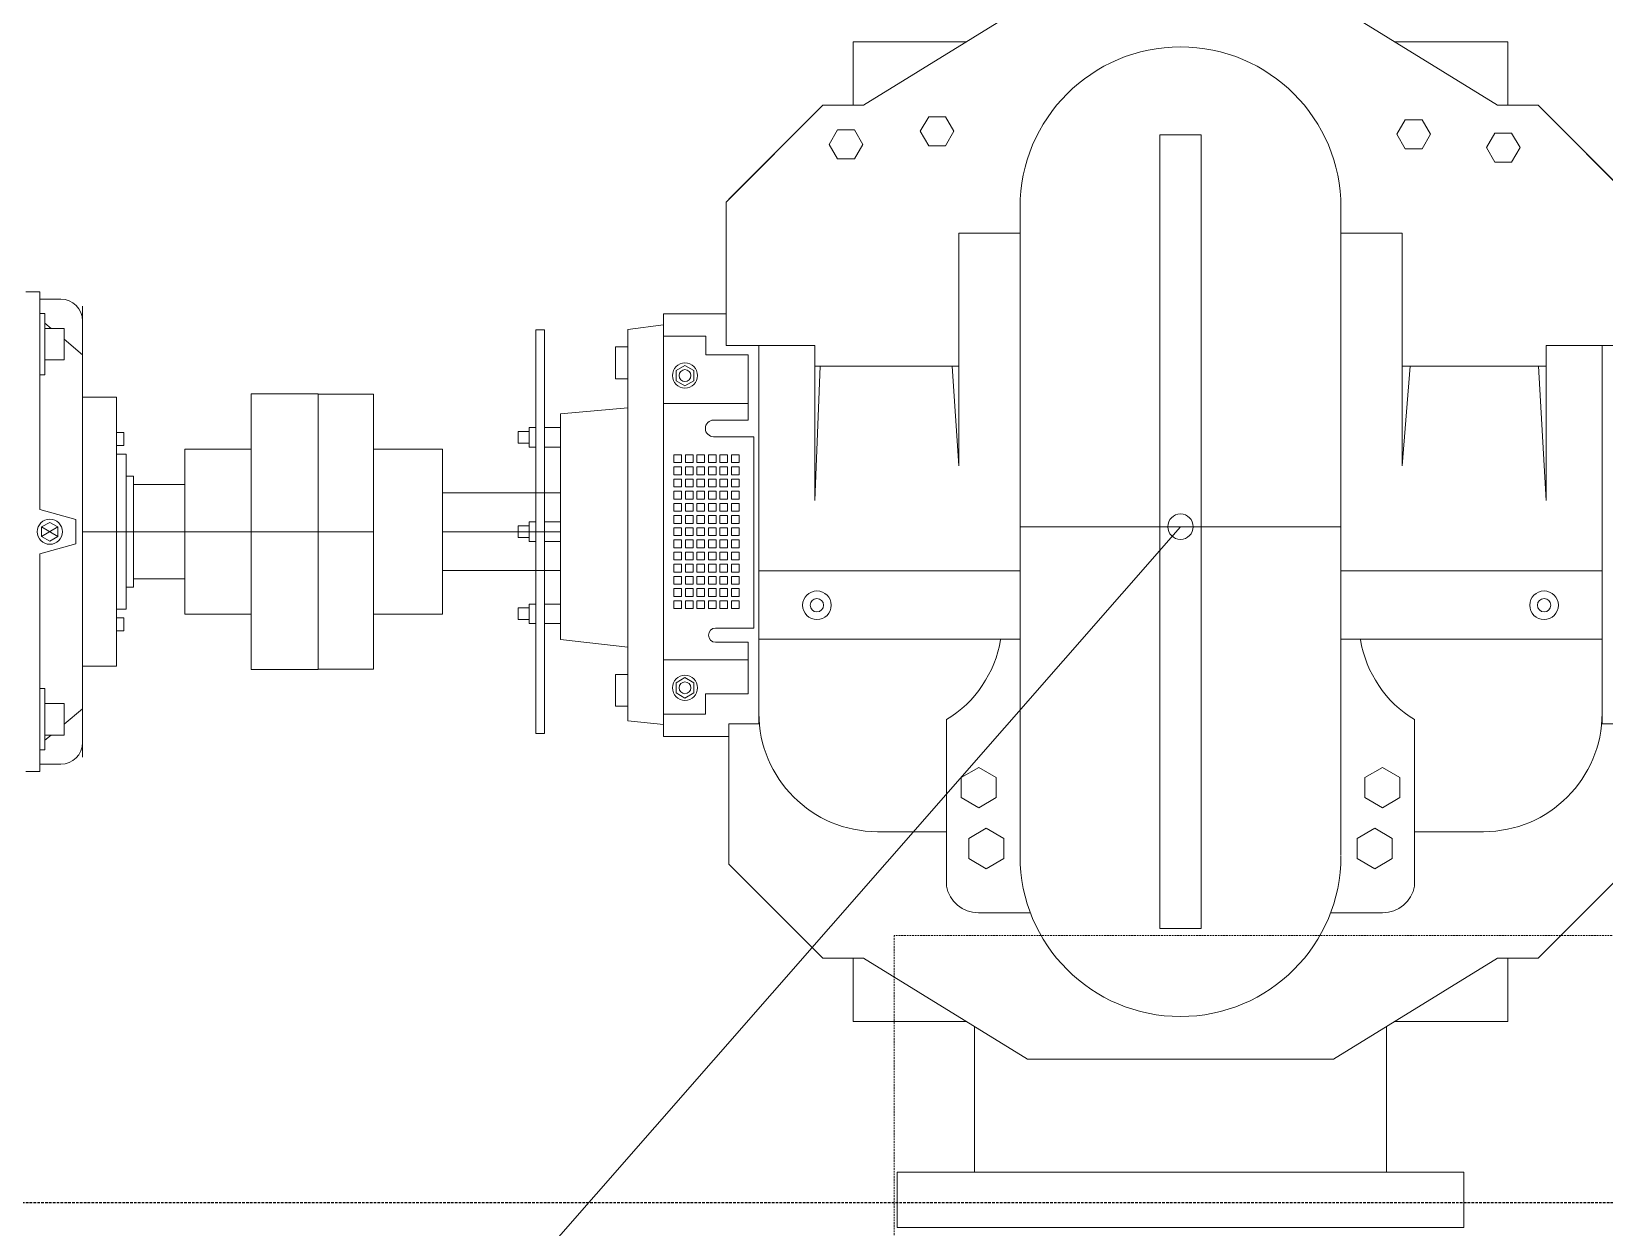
# Model space of a CAD drawing. Header units: inches. Extents: x 86328 to 235202, y 68629 to 184293.
# Drawn here: x 188622 to 190148, y 129127 to 130288 of the extents above; entities that cross this region are included whole.
import ezdxf

# ---------------------------------------------------------------- set-up
doc = ezdxf.new("R2010")
doc.units = ezdxf.units.IN
doc.header["$MEASUREMENT"] = 0
doc.linetypes.add('HIDDEN', pattern=[0.375, 0.25, -0.125])
doc.layers.add('DIM', color=251, linetype='Continuous', lineweight=0)
doc.layers.add('M-HVAC-EQPM-NEW', color=5, linetype='Continuous')

# ---------------------------------------------------------------- blocks, each defined once
blk = doc.blocks.new('SPS')
at = {"layer": 'DIM', "color": 5, "linetype": 'Continuous'}
for p, q in [((250128.9, 207291.1), (250288, 207389.2)), ((250744.1, 207291.1), (250585, 207389.2)), ((250118.8, 207291.1), (250118.8, 207352.5)), ((250118.8, 207352.5), (250228.5, 207352.5)), ((250118.8, 207291.1), (250118.8, 207352.5)), ((250118.8, 207352.5), (250228.5, 207352.5)), ((250754.2, 207352.5), (250644.5, 207352.5)), ((250754.2, 207352.5), (250644.5, 207352.5)), ((250754.2, 207291.1), (250754.2, 207352.5)), ((250754.2, 207291.1), (250754.2, 207352.5)), ((249995.6, 207197), (250089.6, 207291.1)), ((249998.4, 207199.9), (250089.6, 207291.1)), ((250089.6, 207291.1), (250128.9, 207291.1)), ((250089.6, 207291.1), (250118.8, 207291.1)), ((250089.6, 207291.1), (250118.8, 207291.1)), ((250783.4, 207291.1), (250744.1, 207291.1)), ((250783.4, 207291.1), (250754.2, 207291.1)), ((250783.4, 207291.1), (250754.2, 207291.1)), ((250874.6, 207199.9), (250783.4, 207291.1)), ((250877.4, 207197), (250783.4, 207291.1)), ((250202.1, 207277.1), (250193.9, 207263)), ((250218.4, 207277.1), (250202.1, 207277.1)), ((250226.5, 207263), (250218.4, 207277.1)), ((250664.5, 207280), (250656.3, 207265.9)), ((250680.8, 207280), (250664.5, 207280)), ((250688.9, 207265.9), (250680.8, 207280)), ((250115.3, 207264.1), (250107.1, 207250)), ((250131.6, 207264.1), (250115.3, 207264.1)), ((250139.7, 207250), (250131.6, 207264.1)), ((250193.9, 207263), (250202.1, 207248.9)), ((250218.4, 207248.9), (250226.5, 207263)), ((250456.4, 207262.3), (250416.6, 207262.3)), ((250416.6, 207262.3), (250416.6, 206882.3)), ((250456.4, 206882.3), (250456.4, 207262.3)), ((250656.3, 207265.9), (250664.5, 207251.8)), ((250680.8, 207251.8), (250688.9, 207265.9)), ((250752.9, 207267.2), (250744.7, 207253.1)), ((250769.2, 207267.2), (250752.9, 207267.2)), ((250777.3, 207253.1), (250769.2, 207267.2)), ((250107.1, 207250), (250115.3, 207235.9)), ((250131.6, 207235.9), (250139.7, 207250)), ((250202.1, 207248.9), (250218.4, 207248.9)), ((250664.5, 207251.8), (250680.8, 207251.8)), ((250744.7, 207253.1), (250752.9, 207239)), ((250752.9, 207239), (250769.2, 207239)), ((250769.2, 207239), (250777.3, 207253.1)), ((250115.3, 207235.9), (250131.6, 207235.9)), ((250877.4, 207058), (250877.4, 207197)), ((250280.8, 207191.5), (250280.8, 206882.3)), ((250592.2, 206882.3), (250592.2, 207192)), ((250221.3, 206941.2), (250221.3, 207167.1)), ((250221.3, 207167.1), (250280.8, 207167.1)), ((250651.7, 207167.1), (250592.2, 207167.1)), ((250651.7, 206941.2), (250651.7, 207167.1)), ((251522.8, 207103), (251543.1, 207103)), ((251556.7, 207110.1), (251543.1, 207110.1)), ((251543.1, 206898.8), (251543.1, 207110.1)), ((250938, 207088.8), (250877.4, 207088.8)), ((250938, 207067.2), (250938, 207088.8)), ((251501.7, 207096.2), (251501.7, 206672.9)), ((251543.1, 207089.1), (251538.1, 207089.1)), ((251538.1, 207089.1), (251538.1, 207029.6)), ((251543.1, 207029.6), (251543.1, 207089.1)), ((250938, 207078), (250972.5, 207073.6)), ((250972.5, 207073.6), (250972.5, 206997.6)), ((251053.5, 206681.5), (251053.5, 207073.4)), ((251053.5, 207073.4), (251061.9, 207073.4)), ((251061.9, 207073.4), (251061.9, 206681.5)), ((251501.7, 206658.7), (251501.7, 207081.9)), ((251538.1, 207074.7), (251519.6, 207074.7)), ((251519.6, 207074.7), (251519.6, 207044.1)), ((251538.1, 207079.7), (251532, 207074.7)), ((251538.1, 207044.1), (251538.1, 207074.7)), ((250027.5, 207058), (249995.6, 207058)), ((250027.5, 207058), (250081.9, 207058)), ((250027.5, 206691.1), (250027.5, 207058)), ((250081.9, 207058), (250081.9, 206907.7)), ((250845.5, 207058), (250791.1, 207058)), ((250791.1, 207058), (250791.1, 206907.7)), ((250845.5, 206691.1), (250845.5, 207058)), ((250845.5, 207058), (250877.4, 207058)), ((250938, 207067.2), (250896.9, 207067.2)), ((250896.9, 207067.2), (250896.9, 207048.9)), ((250938, 206701.9), (250938, 207067.2)), ((250972.5, 207056.6), (250984.7, 207056.6)), ((250972.5, 207025.8), (250972.5, 207056.6)), ((250984.7, 207056.6), (250984.7, 207025.8)), ((251519.6, 207064.2), (251501.7, 207049.1)), ((250896.9, 207048.9), (250855.9, 207048.9)), ((250855.9, 207048.9), (250855.9, 206985.6)), ((251519.6, 207044.1), (251538.1, 207044.1)), ((250081.9, 207037.9), (250221.3, 207037.9)), ((250081.9, 206907.7), (250089.3, 207037.9)), ((250221.3, 206941.2), (250213.8, 207037.9)), ((250791.1, 207037.9), (250651.7, 207037.9)), ((250651.7, 206941.2), (250657.9, 207037.9)), ((250791.1, 206907.7), (250786, 207037.9)), ((250908.6, 207033.9), (250917.2, 207038.8)), ((250908.6, 207023.9), (250908.6, 207033.9)), ((250917.2, 207038.8), (250925.8, 207033.9)), ((250925.8, 207033.9), (250925.8, 207023.9)), ((250984.7, 207025.8), (250972.5, 207025.8)), ((251538.1, 207029.6), (251543.1, 207029.6)), ((250917.2, 207019), (250908.6, 207023.9)), ((250925.8, 207023.9), (250917.2, 207019)), ((251219.3, 207010.7), (251273.1, 207010.7)), ((251219.3, 206877.4), (251219.3, 207010.7)), ((251338.2, 207011.3), (251273.1, 207011.3)), ((251273.1, 207011.3), (251273.1, 206877.4)), ((251273.1, 207010.7), (251273.1, 206877.4)), ((251338.2, 206877.4), (251338.2, 207011.3)), ((250855.9, 207001.8), (250938, 207001.8)), ((250972.5, 206765.5), (250972.5, 207000.1)), ((250972.5, 206997.6), (251038.1, 206991.7)), ((251501.7, 207007.8), (251468.8, 207007.8)), ((251468.8, 207007.8), (251468.8, 206877.4)), ((251501.7, 206877.4), (251501.7, 207007.8)), ((250855.9, 206985.6), (250889.4, 206985.6)), ((251038.1, 206991.7), (251038.1, 206772.9)), ((250889.4, 206969.5), (250850.3, 206969.5)), ((250850.3, 206969.5), (250850.3, 206783.9)), ((251038.1, 206959.5), (251038.1, 206978.4)), ((251038.1, 206978.4), (251053.5, 206978.4)), ((251053.5, 206978.4), (251053.5, 206959.5)), ((251061.9, 206959.5), (251061.9, 206978.4)), ((251061.9, 206978.4), (251068.3, 206978.4)), ((251068.3, 206978.4), (251068.3, 206959.5)), ((251078.9, 206974.6), (251068.3, 206974.6)), ((251068.3, 206974.6), (251068.3, 206963.3)), ((251078.9, 206963.3), (251078.9, 206974.6)), ((251468.8, 206973.6), (251461.5, 206973.6)), ((251461.5, 206973.6), (251461.5, 206961)), ((251468.8, 206961), (251468.8, 206973.6)), ((250864.8, 206944.4), (250864.8, 206952)), ((250864.8, 206952), (250872.2, 206952)), ((250872.2, 206952), (250872.2, 206944.4)), ((250875.9, 206944.4), (250875.9, 206952)), ((250875.9, 206952), (250883.3, 206952)), ((250883.3, 206952), (250883.3, 206944.4)), ((250887.1, 206944.4), (250887.1, 206952)), ((250887.1, 206952), (250894.5, 206952)), ((250894.5, 206952), (250894.5, 206944.4)), ((250898.2, 206944.4), (250898.2, 206952)), ((250898.2, 206952), (250905.6, 206952)), ((250905.6, 206952), (250905.6, 206944.4)), ((250909.4, 206944.4), (250909.4, 206952)), ((250909.4, 206952), (250916.8, 206952)), ((250916.8, 206952), (250916.8, 206944.4)), ((250920.5, 206944.4), (250920.5, 206952)), ((250920.5, 206952), (250927.9, 206952)), ((250927.9, 206952), (250927.9, 206944.4)), ((251053.5, 206959.5), (251038.1, 206959.5)), ((251068.3, 206959.5), (251061.9, 206959.5)), ((251068.3, 206963.3), (251078.9, 206963.3)), ((251152.3, 206957.4), (251219.3, 206957.4)), ((251152.3, 206797.4), (251152.3, 206957.4)), ((251219.3, 206957.4), (251219.3, 206797.4)), ((251338.2, 206877.4), (251338.2, 206957.4)), ((251338.2, 206957.4), (251402.4, 206957.4)), ((251402.4, 206957.4), (251402.4, 206877.4)), ((251459.3, 206877.4), (251459.3, 206952.5)), ((251459.3, 206952.5), (251468.8, 206952.5)), ((251461.5, 206961), (251468.8, 206961)), ((251468.8, 206952.5), (251468.8, 206877.4)), ((250872.2, 206944.4), (250864.8, 206944.4)), ((250864.8, 206932.6), (250864.8, 206940.2)), ((250864.8, 206940.2), (250872.2, 206940.2)), ((250872.2, 206940.2), (250872.2, 206932.6)), ((250883.3, 206944.4), (250875.9, 206944.4)), ((250875.9, 206932.6), (250875.9, 206940.2)), ((250875.9, 206940.2), (250883.3, 206940.2)), ((250883.3, 206940.2), (250883.3, 206932.6)), ((250894.5, 206944.4), (250887.1, 206944.4)), ((250887.1, 206932.6), (250887.1, 206940.2)), ((250887.1, 206940.2), (250894.5, 206940.2)), ((250894.5, 206940.2), (250894.5, 206932.6)), ((250905.6, 206944.4), (250898.2, 206944.4)), ((250898.2, 206932.6), (250898.2, 206940.2)), ((250898.2, 206940.2), (250905.6, 206940.2)), ((250905.6, 206940.2), (250905.6, 206932.6)), ((250916.8, 206944.4), (250909.4, 206944.4)), ((250909.4, 206932.6), (250909.4, 206940.2)), ((250909.4, 206940.2), (250916.8, 206940.2)), ((250916.8, 206940.2), (250916.8, 206932.6)), ((250927.9, 206944.4), (250920.5, 206944.4)), ((250920.5, 206932.6), (250920.5, 206940.2)), ((250920.5, 206940.2), (250927.9, 206940.2)), ((250927.9, 206940.2), (250927.9, 206932.6)), ((250872.2, 206932.6), (250864.8, 206932.6)), ((250864.8, 206920.8), (250864.8, 206928.4)), ((250864.8, 206928.4), (250872.2, 206928.4)), ((250872.2, 206920.8), (250864.8, 206920.8)), ((250872.2, 206928.4), (250872.2, 206920.8)), ((250883.3, 206932.6), (250875.9, 206932.6)), ((250875.9, 206920.8), (250875.9, 206928.4)), ((250875.9, 206928.4), (250883.3, 206928.4)), ((250883.3, 206920.8), (250875.9, 206920.8)), ((250883.3, 206928.4), (250883.3, 206920.8)), ((250894.5, 206932.6), (250887.1, 206932.6)), ((250887.1, 206920.8), (250887.1, 206928.4)), ((250887.1, 206928.4), (250894.5, 206928.4)), ((250894.5, 206920.8), (250887.1, 206920.8)), ((250894.5, 206928.4), (250894.5, 206920.8)), ((250905.6, 206932.6), (250898.2, 206932.6)), ((250898.2, 206920.8), (250898.2, 206928.4)), ((250898.2, 206928.4), (250905.6, 206928.4)), ((250905.6, 206920.8), (250898.2, 206920.8)), ((250905.6, 206928.4), (250905.6, 206920.8)), ((250916.8, 206932.6), (250909.4, 206932.6)), ((250909.4, 206920.8), (250909.4, 206928.4)), ((250909.4, 206928.4), (250916.8, 206928.4)), ((250916.8, 206920.8), (250909.4, 206920.8)), ((250916.8, 206928.4), (250916.8, 206920.8)), ((250927.9, 206932.6), (250920.5, 206932.6)), ((250920.5, 206920.8), (250920.5, 206928.4)), ((250920.5, 206928.4), (250927.9, 206928.4)), ((250927.9, 206920.8), (250920.5, 206920.8)), ((250927.9, 206928.4), (250927.9, 206920.8)), ((251402.4, 206877.4), (251402.4, 206923.1)), ((251402.4, 206923.1), (251452.3, 206923.1)), ((251452.3, 206877.4), (251452.3, 206931.2)), ((251452.3, 206931.2), (251459.3, 206931.2)), ((251452.3, 206923.1), (251452.3, 206877.4)), ((251459.3, 206931.2), (251459.3, 206877.4)), ((250864.8, 206909), (250864.8, 206916.6)), ((250864.8, 206916.6), (250872.2, 206916.6)), ((250872.2, 206909), (250864.8, 206909)), ((250864.8, 206897.2), (250864.8, 206904.8)), ((250864.8, 206904.8), (250872.2, 206904.8)), ((250872.2, 206916.6), (250872.2, 206909)), ((250872.2, 206904.8), (250872.2, 206897.2)), ((250875.9, 206909), (250875.9, 206916.6)), ((250875.9, 206916.6), (250883.3, 206916.6)), ((250883.3, 206909), (250875.9, 206909)), ((250875.9, 206897.2), (250875.9, 206904.8)), ((250875.9, 206904.8), (250883.3, 206904.8)), ((250883.3, 206916.6), (250883.3, 206909)), ((250883.3, 206904.8), (250883.3, 206897.2)), ((250887.1, 206909), (250887.1, 206916.6)), ((250887.1, 206916.6), (250894.5, 206916.6)), ((250894.5, 206909), (250887.1, 206909)), ((250887.1, 206897.2), (250887.1, 206904.8)), ((250887.1, 206904.8), (250894.5, 206904.8)), ((250894.5, 206916.6), (250894.5, 206909)), ((250894.5, 206904.8), (250894.5, 206897.2)), ((250898.2, 206909), (250898.2, 206916.6)), ((250898.2, 206916.6), (250905.6, 206916.6)), ((250905.6, 206909), (250898.2, 206909)), ((250898.2, 206897.2), (250898.2, 206904.8)), ((250898.2, 206904.8), (250905.6, 206904.8)), ((250905.6, 206916.6), (250905.6, 206909)), ((250905.6, 206904.8), (250905.6, 206897.2)), ((250909.4, 206909), (250909.4, 206916.6)), ((250909.4, 206916.6), (250916.8, 206916.6)), ((250916.8, 206909), (250909.4, 206909)), ((250909.4, 206897.2), (250909.4, 206904.8)), ((250909.4, 206904.8), (250916.8, 206904.8)), ((250916.8, 206916.6), (250916.8, 206909)), ((250916.8, 206904.8), (250916.8, 206897.2)), ((250920.5, 206909), (250920.5, 206916.6)), ((250920.5, 206916.6), (250927.9, 206916.6)), ((250927.9, 206909), (250920.5, 206909)), ((250920.5, 206897.2), (250920.5, 206904.8)), ((250920.5, 206904.8), (250927.9, 206904.8)), ((250927.9, 206916.6), (250927.9, 206909)), ((250927.9, 206904.8), (250927.9, 206897.2)), ((251038.1, 206915.1), (251152.3, 206915.1)), ((251038.1, 206877.4), (251038.1, 206915.1)), ((251152.3, 206915.1), (251152.3, 206877.4)), ((250872.2, 206897.2), (250864.8, 206897.2)), ((250864.8, 206885.4), (250864.8, 206893)), ((250864.8, 206893), (250872.2, 206893)), ((250872.2, 206893), (250872.2, 206885.4)), ((250883.3, 206897.2), (250875.9, 206897.2)), ((250875.9, 206885.4), (250875.9, 206893)), ((250875.9, 206893), (250883.3, 206893)), ((250883.3, 206893), (250883.3, 206885.4)), ((250894.5, 206897.2), (250887.1, 206897.2)), ((250887.1, 206885.4), (250887.1, 206893)), ((250887.1, 206893), (250894.5, 206893)), ((250894.5, 206893), (250894.5, 206885.4)), ((250905.6, 206897.2), (250898.2, 206897.2)), ((250898.2, 206885.4), (250898.2, 206893)), ((250898.2, 206893), (250905.6, 206893)), ((250905.6, 206893), (250905.6, 206885.4)), ((250916.8, 206897.2), (250909.4, 206897.2)), ((250909.4, 206885.4), (250909.4, 206893)), ((250909.4, 206893), (250916.8, 206893)), ((250916.8, 206893), (250916.8, 206885.4)), ((250927.9, 206897.2), (250920.5, 206897.2)), ((250920.5, 206885.4), (250920.5, 206893)), ((250920.5, 206893), (250927.9, 206893)), ((250927.9, 206893), (250927.9, 206885.4)), ((251543.1, 206898.8), (251508.1, 206889.1)), ((251508.1, 206889.1), (251508.1, 206877.4)), ((250280.8, 206882.3), (250592.2, 206882.3)), ((250280.8, 206563.4), (250280.8, 206882.3)), ((250280.8, 206882.3), (250592.2, 206882.3)), ((250416.6, 206882.3), (250456.4, 206882.3)), ((250416.6, 206492.6), (250416.6, 206882.3)), ((250416.6, 206882.3), (250456.4, 206882.3)), ((250436.5, 206882.2), (251167, 206048.2)), ((250456.4, 206882.3), (250456.4, 206492.6)), ((250592.2, 206882.3), (250592.2, 206562.8)), ((250872.2, 206885.4), (250864.8, 206885.4)), ((250864.8, 206873.6), (250864.8, 206881.2)), ((250864.8, 206881.2), (250872.2, 206881.2)), ((250872.2, 206873.6), (250864.8, 206873.6)), ((250872.2, 206881.2), (250872.2, 206873.6)), ((250883.3, 206885.4), (250875.9, 206885.4)), ((250875.9, 206873.6), (250875.9, 206881.2)), ((250875.9, 206881.2), (250883.3, 206881.2)), ((250883.3, 206873.6), (250875.9, 206873.6)), ((250883.3, 206881.2), (250883.3, 206873.6)), ((250894.5, 206885.4), (250887.1, 206885.4)), ((250887.1, 206873.6), (250887.1, 206881.2)), ((250887.1, 206881.2), (250894.5, 206881.2)), ((250894.5, 206873.6), (250887.1, 206873.6)), ((250894.5, 206881.2), (250894.5, 206873.6)), ((250905.6, 206885.4), (250898.2, 206885.4)), ((250898.2, 206873.6), (250898.2, 206881.2)), ((250898.2, 206881.2), (250905.6, 206881.2)), ((250905.6, 206873.6), (250898.2, 206873.6)), ((250905.6, 206881.2), (250905.6, 206873.6)), ((250916.8, 206885.4), (250909.4, 206885.4)), ((250909.4, 206873.6), (250909.4, 206881.2)), ((250909.4, 206881.2), (250916.8, 206881.2)), ((250916.8, 206873.6), (250909.4, 206873.6)), ((250916.8, 206881.2), (250916.8, 206873.6)), ((250927.9, 206885.4), (250920.5, 206885.4)), ((250920.5, 206873.6), (250920.5, 206881.2)), ((250920.5, 206881.2), (250927.9, 206881.2)), ((250927.9, 206873.6), (250920.5, 206873.6)), ((250927.9, 206881.2), (250927.9, 206873.6)), ((251038.1, 206868), (251038.1, 206886.9)), ((251038.1, 206886.9), (251053.5, 206886.9)), ((251152.3, 206877.4), (251038.1, 206877.4)), ((251152.3, 206877.4), (251038.1, 206877.4)), ((251038.1, 206877.4), (251038.1, 206839.8)), ((251053.5, 206886.9), (251053.5, 206868)), ((251061.9, 206868), (251061.9, 206886.9)), ((251061.9, 206886.9), (251068.3, 206886.9)), ((251068.3, 206886.9), (251068.3, 206868)), ((251078.9, 206883.1), (251068.3, 206883.1)), ((251068.3, 206883.1), (251068.3, 206871.7)), ((251078.9, 206871.7), (251078.9, 206883.1)), ((251152.3, 206839.8), (251152.3, 206877.4)), ((251273.1, 206877.4), (251219.3, 206877.4)), ((251273.1, 206877.4), (251219.3, 206877.4)), ((251219.3, 206877.4), (251219.3, 206744.2)), ((251273.1, 206877.4), (251338.2, 206877.4)), ((251273.1, 206877.4), (251338.2, 206877.4)), ((251273.1, 206743.6), (251273.1, 206877.4)), ((251273.1, 206744.2), (251273.1, 206877.4)), ((251402.4, 206877.4), (251338.2, 206877.4)), ((251402.4, 206877.4), (251338.2, 206877.4)), ((251338.2, 206877.4), (251338.2, 206797.4)), ((251338.2, 206877.4), (251338.2, 206743.6)), ((251452.3, 206877.4), (251402.4, 206877.4)), ((251402.4, 206797.4), (251402.4, 206877.4)), ((251452.3, 206877.4), (251402.4, 206877.4)), ((251402.4, 206877.4), (251402.4, 206831.8)), ((251459.3, 206877.4), (251452.3, 206877.4)), ((251452.3, 206831.8), (251452.3, 206877.4)), ((251459.3, 206877.4), (251452.3, 206877.4)), ((251452.3, 206877.4), (251452.3, 206823.7)), ((251468.8, 206877.4), (251459.3, 206877.4)), ((251459.3, 206823.7), (251459.3, 206877.4)), ((251468.8, 206877.4), (251459.3, 206877.4)), ((251459.3, 206877.4), (251459.3, 206802.4)), ((251468.8, 206877.4), (251501.7, 206877.4)), ((251468.8, 206802.4), (251468.8, 206877.4)), ((251468.8, 206877.4), (251501.7, 206877.4)), ((251468.8, 206747.1), (251468.8, 206877.4)), ((251501.7, 206877.4), (251501.7, 206747.1)), ((251508.1, 206865.8), (251508.1, 206877.4)), ((251533.4, 206886.5), (251525.5, 206882)), ((251525.5, 206882), (251533.4, 206886.5)), ((251541.3, 206872.9), (251525.5, 206882)), ((251541.3, 206882), (251525.5, 206872.9)), ((251525.5, 206882), (251525.5, 206872.9)), ((251525.5, 206872.9), (251525.5, 206882)), ((251525.5, 206872.9), (251533.4, 206868.3)), ((251533.4, 206868.3), (251525.5, 206872.9)), ((251541.3, 206882), (251533.4, 206886.5)), ((251533.4, 206886.5), (251541.3, 206882)), ((251533.4, 206868.3), (251541.3, 206872.9)), ((251541.3, 206872.9), (251533.4, 206868.3)), ((251541.3, 206872.9), (251541.3, 206882)), ((251541.3, 206882), (251541.3, 206872.9)), ((250872.2, 206869.4), (250864.8, 206869.4)), ((250864.8, 206869.4), (250864.8, 206861.8)), ((250864.8, 206861.8), (250872.2, 206861.8)), ((250872.2, 206857.7), (250864.8, 206857.7)), ((250864.8, 206857.7), (250864.8, 206850.1)), ((250872.2, 206861.8), (250872.2, 206869.4)), ((250872.2, 206850.1), (250872.2, 206857.7)), ((250883.3, 206869.4), (250875.9, 206869.4)), ((250875.9, 206869.4), (250875.9, 206861.8)), ((250875.9, 206861.8), (250883.3, 206861.8)), ((250883.3, 206857.7), (250875.9, 206857.7)), ((250875.9, 206857.7), (250875.9, 206850.1)), ((250883.3, 206861.8), (250883.3, 206869.4)), ((250883.3, 206850.1), (250883.3, 206857.7)), ((250894.5, 206869.4), (250887.1, 206869.4)), ((250887.1, 206869.4), (250887.1, 206861.8)), ((250887.1, 206861.8), (250894.5, 206861.8)), ((250894.5, 206857.7), (250887.1, 206857.7)), ((250887.1, 206857.7), (250887.1, 206850.1)), ((250894.5, 206861.8), (250894.5, 206869.4)), ((250894.5, 206850.1), (250894.5, 206857.7)), ((250905.6, 206869.4), (250898.2, 206869.4)), ((250898.2, 206869.4), (250898.2, 206861.8)), ((250898.2, 206861.8), (250905.6, 206861.8)), ((250905.6, 206857.7), (250898.2, 206857.7)), ((250898.2, 206857.7), (250898.2, 206850.1)), ((250905.6, 206861.8), (250905.6, 206869.4)), ((250905.6, 206850.1), (250905.6, 206857.7)), ((250916.8, 206869.4), (250909.4, 206869.4)), ((250909.4, 206869.4), (250909.4, 206861.8)), ((250909.4, 206861.8), (250916.8, 206861.8)), ((250916.8, 206857.7), (250909.4, 206857.7)), ((250909.4, 206857.7), (250909.4, 206850.1)), ((250916.8, 206861.8), (250916.8, 206869.4)), ((250916.8, 206850.1), (250916.8, 206857.7)), ((250927.9, 206869.4), (250920.5, 206869.4)), ((250920.5, 206869.4), (250920.5, 206861.8)), ((250920.5, 206861.8), (250927.9, 206861.8)), ((250927.9, 206857.7), (250920.5, 206857.7)), ((250920.5, 206857.7), (250920.5, 206850.1)), ((250927.9, 206861.8), (250927.9, 206869.4)), ((250927.9, 206850.1), (250927.9, 206857.7)), ((251053.5, 206868), (251038.1, 206868)), ((251068.3, 206868), (251061.9, 206868)), ((251068.3, 206871.7), (251078.9, 206871.7)), ((251543.1, 206856.1), (251508.1, 206865.8)), ((250864.8, 206850.1), (250872.2, 206850.1)), ((250872.2, 206845.9), (250864.8, 206845.9)), ((250864.8, 206845.9), (250864.8, 206838.3)), ((250872.2, 206838.3), (250872.2, 206845.9)), ((250875.9, 206850.1), (250883.3, 206850.1)), ((250883.3, 206845.9), (250875.9, 206845.9)), ((250875.9, 206845.9), (250875.9, 206838.3)), ((250883.3, 206838.3), (250883.3, 206845.9)), ((250887.1, 206850.1), (250894.5, 206850.1)), ((250894.5, 206845.9), (250887.1, 206845.9)), ((250887.1, 206845.9), (250887.1, 206838.3)), ((250894.5, 206838.3), (250894.5, 206845.9)), ((250898.2, 206850.1), (250905.6, 206850.1)), ((250905.6, 206845.9), (250898.2, 206845.9)), ((250898.2, 206845.9), (250898.2, 206838.3)), ((250905.6, 206838.3), (250905.6, 206845.9)), ((250909.4, 206850.1), (250916.8, 206850.1)), ((250916.8, 206845.9), (250909.4, 206845.9)), ((250909.4, 206845.9), (250909.4, 206838.3)), ((250916.8, 206838.3), (250916.8, 206845.9)), ((250920.5, 206850.1), (250927.9, 206850.1)), ((250927.9, 206845.9), (250920.5, 206845.9)), ((250920.5, 206845.9), (250920.5, 206838.3)), ((250927.9, 206838.3), (250927.9, 206845.9)), ((251543.1, 206856.1), (251543.1, 206644.8)), ((250027.5, 206773.2), (250027.5, 206839.4)), ((250027.5, 206839.4), (250280.8, 206839.4)), ((250280.8, 206839.4), (250280.8, 206773.2)), ((250845.5, 206839.4), (250592.2, 206839.4)), ((250592.2, 206839.4), (250592.2, 206773.2)), ((250845.5, 206773.2), (250845.5, 206839.4)), ((250864.8, 206838.3), (250872.2, 206838.3)), ((250872.2, 206834.1), (250864.8, 206834.1)), ((250864.8, 206834.1), (250864.8, 206826.5)), ((250872.2, 206826.5), (250872.2, 206834.1)), ((250875.9, 206838.3), (250883.3, 206838.3)), ((250883.3, 206834.1), (250875.9, 206834.1)), ((250875.9, 206834.1), (250875.9, 206826.5)), ((250883.3, 206826.5), (250883.3, 206834.1)), ((250887.1, 206838.3), (250894.5, 206838.3)), ((250894.5, 206834.1), (250887.1, 206834.1)), ((250887.1, 206834.1), (250887.1, 206826.5)), ((250894.5, 206826.5), (250894.5, 206834.1)), ((250898.2, 206838.3), (250905.6, 206838.3)), ((250905.6, 206834.1), (250898.2, 206834.1)), ((250898.2, 206834.1), (250898.2, 206826.5)), ((250905.6, 206826.5), (250905.6, 206834.1)), ((250909.4, 206838.3), (250916.8, 206838.3)), ((250916.8, 206834.1), (250909.4, 206834.1)), ((250909.4, 206834.1), (250909.4, 206826.5)), ((250916.8, 206826.5), (250916.8, 206834.1)), ((250920.5, 206838.3), (250927.9, 206838.3)), ((250927.9, 206834.1), (250920.5, 206834.1)), ((250920.5, 206834.1), (250920.5, 206826.5)), ((250927.9, 206826.5), (250927.9, 206834.1)), ((251038.1, 206839.8), (251152.3, 206839.8)), ((251402.4, 206831.8), (251452.3, 206831.8)), ((250864.8, 206826.5), (250872.2, 206826.5)), ((250872.2, 206822.3), (250864.8, 206822.3)), ((250864.8, 206822.3), (250864.8, 206814.7)), ((250864.8, 206814.7), (250872.2, 206814.7)), ((250872.2, 206814.7), (250872.2, 206822.3)), ((250875.9, 206826.5), (250883.3, 206826.5)), ((250883.3, 206822.3), (250875.9, 206822.3)), ((250875.9, 206822.3), (250875.9, 206814.7)), ((250875.9, 206814.7), (250883.3, 206814.7)), ((250883.3, 206814.7), (250883.3, 206822.3)), ((250887.1, 206826.5), (250894.5, 206826.5)), ((250894.5, 206822.3), (250887.1, 206822.3)), ((250887.1, 206822.3), (250887.1, 206814.7)), ((250887.1, 206814.7), (250894.5, 206814.7)), ((250894.5, 206814.7), (250894.5, 206822.3)), ((250898.2, 206826.5), (250905.6, 206826.5)), ((250905.6, 206822.3), (250898.2, 206822.3)), ((250898.2, 206822.3), (250898.2, 206814.7)), ((250898.2, 206814.7), (250905.6, 206814.7)), ((250905.6, 206814.7), (250905.6, 206822.3)), ((250909.4, 206826.5), (250916.8, 206826.5)), ((250916.8, 206822.3), (250909.4, 206822.3)), ((250909.4, 206822.3), (250909.4, 206814.7)), ((250909.4, 206814.7), (250916.8, 206814.7)), ((250916.8, 206814.7), (250916.8, 206822.3)), ((250920.5, 206826.5), (250927.9, 206826.5)), ((250927.9, 206822.3), (250920.5, 206822.3)), ((250920.5, 206822.3), (250920.5, 206814.7)), ((250920.5, 206814.7), (250927.9, 206814.7)), ((250927.9, 206814.7), (250927.9, 206822.3)), ((251452.3, 206823.7), (251459.3, 206823.7)), ((250872.2, 206810.5), (250864.8, 206810.5)), ((250864.8, 206810.5), (250864.8, 206802.9)), ((250864.8, 206802.9), (250872.2, 206802.9)), ((250872.2, 206802.9), (250872.2, 206810.5)), ((250883.3, 206810.5), (250875.9, 206810.5)), ((250875.9, 206810.5), (250875.9, 206802.9)), ((250875.9, 206802.9), (250883.3, 206802.9)), ((250883.3, 206802.9), (250883.3, 206810.5)), ((250894.5, 206810.5), (250887.1, 206810.5)), ((250887.1, 206810.5), (250887.1, 206802.9)), ((250887.1, 206802.9), (250894.5, 206802.9)), ((250894.5, 206802.9), (250894.5, 206810.5)), ((250905.6, 206810.5), (250898.2, 206810.5)), ((250898.2, 206810.5), (250898.2, 206802.9)), ((250898.2, 206802.9), (250905.6, 206802.9)), ((250905.6, 206802.9), (250905.6, 206810.5)), ((250916.8, 206810.5), (250909.4, 206810.5)), ((250909.4, 206810.5), (250909.4, 206802.9)), ((250909.4, 206802.9), (250916.8, 206802.9)), ((250916.8, 206802.9), (250916.8, 206810.5)), ((250927.9, 206810.5), (250920.5, 206810.5)), ((250920.5, 206810.5), (250920.5, 206802.9)), ((250920.5, 206802.9), (250927.9, 206802.9)), ((250927.9, 206802.9), (250927.9, 206810.5)), ((251038.1, 206788.3), (251038.1, 206807.2)), ((251038.1, 206807.2), (251053.5, 206807.2)), ((251053.5, 206807.2), (251053.5, 206788.3)), ((251061.9, 206788.3), (251061.9, 206807.2)), ((251061.9, 206807.2), (251068.3, 206807.2)), ((251068.3, 206807.2), (251068.3, 206788.3)), ((251078.9, 206803.5), (251068.3, 206803.5)), ((251068.3, 206803.5), (251068.3, 206792.1)), ((251078.9, 206792.1), (251078.9, 206803.5)), ((251219.3, 206797.4), (251152.3, 206797.4)), ((251338.2, 206797.4), (251402.4, 206797.4)), ((251459.3, 206802.4), (251468.8, 206802.4)), ((250850.3, 206783.9), (250887.5, 206783.9)), ((251053.5, 206788.3), (251038.1, 206788.3)), ((251068.3, 206788.3), (251061.9, 206788.3)), ((251068.3, 206792.1), (251078.9, 206792.1)), ((251461.5, 206781.3), (251461.5, 206793.9)), ((251461.5, 206793.9), (251468.8, 206793.9)), ((251468.8, 206781.3), (251461.5, 206781.3)), ((251468.8, 206793.9), (251468.8, 206781.3)), ((250027.5, 206773.2), (250027.5, 206701.4)), ((250280.8, 206773.2), (250027.5, 206773.2)), ((250592.2, 206773.2), (250845.5, 206773.2)), ((250845.5, 206773.2), (250845.5, 206701.4)), ((250887.5, 206770.1), (250855.9, 206770.1)), ((250855.9, 206770.1), (250855.9, 206720.1)), ((251038.1, 206772.9), (250972.5, 206765.5)), ((250855.9, 206753), (250938, 206753)), ((250972.5, 206765.5), (250972.5, 206693.8)), ((250917.2, 206735.9), (250908.6, 206730.9)), ((250925.8, 206730.9), (250917.2, 206735.9)), ((250984.7, 206738.8), (250972.5, 206738.8)), ((250972.5, 206738.8), (250972.5, 206708.1)), ((250984.7, 206708.1), (250984.7, 206738.8)), ((251219.3, 206744.2), (251273.1, 206744.2)), ((251338.2, 206743.6), (251273.1, 206743.6)), ((251501.7, 206747.1), (251468.8, 206747.1)), ((250855.9, 206720.1), (250897.3, 206720.1)), ((250897.3, 206720.1), (250897.3, 206700.5)), ((250908.6, 206730.9), (250908.6, 206721)), ((250908.6, 206721), (250917.2, 206716)), ((250917.2, 206716), (250925.8, 206721)), ((250925.8, 206721), (250925.8, 206730.9)), ((251538.1, 206725.3), (251543.1, 206725.3)), ((251538.1, 206665.8), (251538.1, 206725.3)), ((251543.1, 206725.3), (251543.1, 206665.8)), ((250972.5, 206708.1), (250984.7, 206708.1)), ((251519.6, 206690.7), (251501.7, 206705.7)), ((251519.6, 206680.2), (251519.6, 206710.8)), ((251519.6, 206710.8), (251538.1, 206710.8)), ((251538.1, 206710.8), (251538.1, 206680.2)), ((249998.4, 206691.1), (250027.5, 206691.1)), ((250209.5, 206533.7), (250209.5, 206695.1)), ((250663.5, 206533.7), (250663.5, 206695.1)), ((250874.6, 206691.1), (250845.5, 206691.1)), ((250874.6, 206555), (250874.6, 206691.1)), ((250897.3, 206700.5), (250938, 206700.5)), ((250938, 206701.9), (250938, 206678.8)), ((250938, 206700.5), (250938, 206701.9)), ((250972.5, 206693.8), (250938, 206690.4)), ((250938, 206678.8), (250874.6, 206678.8)), ((251061.9, 206681.5), (251053.5, 206681.5)), ((251538.1, 206680.2), (251519.6, 206680.2)), ((251538.1, 206675.1), (251532, 206680.2)), ((251543.1, 206665.8), (251538.1, 206665.8)), ((250223.8, 206639.1), (250240.7, 206648.8)), ((250240.7, 206648.8), (250257.7, 206639.1)), ((250632.3, 206648.8), (250615.3, 206639.1)), ((250649.2, 206639.1), (250632.3, 206648.8)), ((251522.8, 206651.8), (251543.1, 206651.8)), ((251556.7, 206644.8), (251543.1, 206644.8)), ((250223.8, 206619.5), (250223.8, 206639.1)), ((250257.7, 206639.1), (250257.7, 206619.5)), ((250615.3, 206639.1), (250615.3, 206619.5)), ((250649.2, 206619.5), (250649.2, 206639.1)), ((250240.7, 206609.7), (250223.8, 206619.5)), ((250257.7, 206619.5), (250240.7, 206609.7)), ((250615.3, 206619.5), (250632.3, 206609.7)), ((250632.3, 206609.7), (250649.2, 206619.5)), ((250142.5, 206586.4), (250209.5, 206586.4)), ((250231.1, 206579.9), (250248.1, 206589.7)), ((250248.1, 206589.7), (250265, 206579.9)), ((250624.9, 206589.7), (250608, 206579.9)), ((250641.9, 206579.9), (250624.9, 206589.7)), ((250730.5, 206586.4), (250663.5, 206586.4)), ((250231.1, 206560.3), (250231.1, 206579.9)), ((250265, 206579.9), (250265, 206560.3)), ((250608, 206579.9), (250608, 206560.3)), ((250641.9, 206560.3), (250641.9, 206579.9)), ((249998.4, 206555), (250089.6, 206463.8)), ((250248.1, 206550.5), (250231.1, 206560.3)), ((250265, 206560.3), (250248.1, 206550.5)), ((250608, 206560.3), (250624.9, 206550.5)), ((250624.9, 206550.5), (250641.9, 206560.3)), ((250874.6, 206555), (250783.4, 206463.8)), ((250290.8, 206507.7), (250240.4, 206507.7)), ((250582.2, 206507.7), (250632.6, 206507.7)), ((250456.4, 206492.6), (250416.6, 206492.6)), ((250089.6, 206463.8), (250128.9, 206463.8)), ((250089.6, 206463.8), (250118.8, 206463.8)), ((250118.8, 206463.8), (250118.8, 206402.4)), ((250128.9, 206463.8), (250288, 206365.6)), ((250744.1, 206463.8), (250585, 206365.6)), ((250783.4, 206463.8), (250744.1, 206463.8)), ((250783.4, 206463.8), (250754.2, 206463.8)), ((250754.2, 206463.8), (250754.2, 206402.4)), ((250118.8, 206402.4), (250228.5, 206402.4)), ((250754.2, 206402.4), (250644.5, 206402.4)), ((250236.5, 206397.4), (250236.5, 206256.1)), ((250636.5, 206397.4), (250636.5, 206256.1)), ((250585, 206365.6), (250288, 206365.6)), ((250161.5, 206202.4), (250161.5, 206256.1)), ((250161.5, 206256.1), (250711.5, 206256.1)), ((250711.5, 206256.1), (250711.5, 206202.4)), ((250711.5, 206202.4), (250161.5, 206202.4))]:
    blk.add_line(p, q, dxfattribs=at)
at = {"layer": 'DIM', "color": 5, "linetype": 'HIDDEN', "lineweight": 25, "ltscale": 10}
blk.add_line((252861.7, 206226.6), (249861.7, 206226.6), dxfattribs=at)
at = {"layer": 'DIM', "color": 5, "linetype": 'Continuous'}
for centre, radius in [((250917.2, 207028.9), 12.2), ((250917.2, 207028.9), 5.74), ((250436.5, 206882.3), 12.3), ((250436.5, 206882.3), 12.3), ((251533.4, 206877.4), 12.2), ((251533.4, 206877.4), 12.2), ((250083.8, 206806.1), 13.9), ((250083.8, 206806.1), 6.49), ((250789.2, 206806.1), 13.9), ((250789.2, 206806.1), 6.49), ((250917.2, 206726), 12.2), ((250917.2, 206726), 5.74)]:
    blk.add_circle(centre, radius, dxfattribs=at)
for centre, radius, start, end in [((250436.5, 207192), 155.7, 0, 180), ((250436.5, 207192), 155.7, 0, 180), ((251522.8, 207081.9), 21.1, 90, 180), ((250889.4, 206977.6), 8.06, 270, 90), ((250887.5, 206777), 6.9, 270, 90), ((250151.3, 206790.9), 112.1, 301.2733, 350.6842), ((250721.7, 206790.9), 112.1, 189.3158, 238.7267), ((250142.5, 206701.4), 115, 180, 270), ((250730.5, 206701.4), 115, 270, 0), ((251522.8, 206672.9), 21.1, 180, 270), ((250436.5, 206562.8), 155.7, 180, 0), ((250240.4, 206539.1), 31.4, 189.9431, 270), ((250632.6, 206539.1), 31.4, 270, 350.0569)]:
    blk.add_arc(centre, radius, start, end, dxfattribs=at)

msp = doc.modelspace()

# ---------------------------------------------------------------- linework, layer by layer
at = {"layer": 'DIM', "color": 8, "linetype": 'HIDDEN', "ltscale": 7}
for p, q in [((192958.6, 129410.9), (189458.6, 129410.9)), ((189458.6, 129410.9), (189458.6, 127010.9))]:
    msp.add_line(p, q, dxfattribs=at)

# ---------------------------------------------------------------- block references
at = {"layer": 'M-HVAC-EQPM-NEW', "color": 8, "xscale": -1}
msp.add_blockref('SPS', (440173, -77074.9), dxfattribs=at)

doc.saveas('drawing.dxf')
